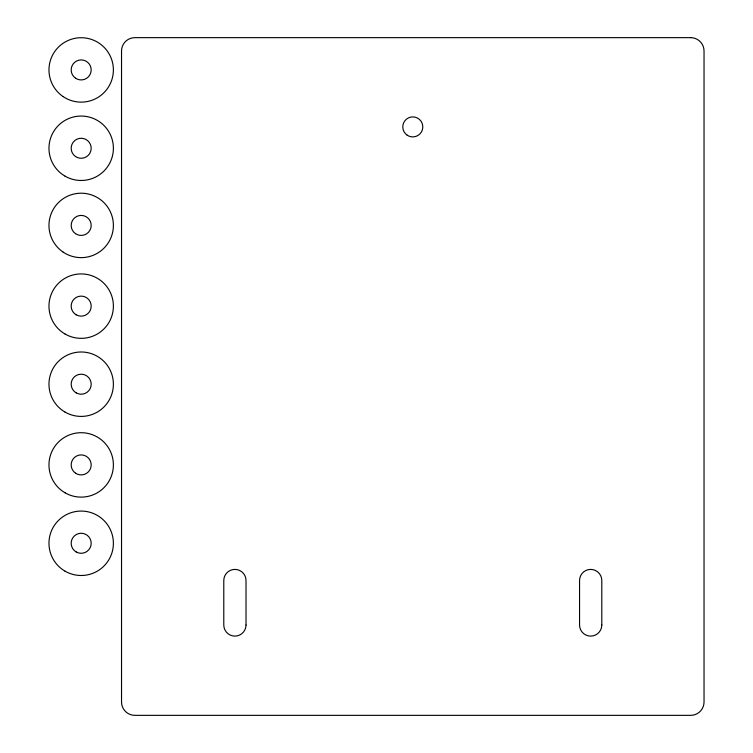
<?xml version="1.0" encoding="UTF-8"?>
<svg xmlns="http://www.w3.org/2000/svg" width="753" height="753" viewBox="0 0 753 753"><rect width="100%" height="100%" fill="white"/><g stroke="black" fill="none" stroke-linecap="round" stroke-linejoin="round"><path stroke-width="1.13" d="M690.699 37.65L134.881 37.65A13.338 13.338 0 0 0 121.534 50.988L121.534 702.012A13.338 13.338 0 0 0 134.881 715.35L690.699 715.35A13.338 13.338 0 0 0 704.036 702.012L704.036 50.988A13.338 13.338 0 0 0 690.699 37.65M601.798 624.99L601.798 580.516A11.116 11.116 0 0 0 590.672 569.4A11.116 11.116 0 0 0 579.556 580.516L579.556 624.99A11.116 11.116 0 0 0 590.672 636.106A11.116 11.116 0 0 0 601.798 624.99M246.015 624.99L246.015 580.516A11.116 11.116 0 0 0 234.898 569.4A11.116 11.116 0 0 0 223.782 580.516L223.782 624.99A11.116 11.116 0 0 0 234.898 636.106A11.116 11.116 0 0 0 246.015 624.99M65.069 571.179A32.219 32.219 0 0 0 113.392 543.28A32.219 32.219 0 0 0 65.069 515.381A32.219 32.219 0 0 0 65.069 571.179M76.175 551.94A10.005 10.005 0 0 0 91.188 543.28A10.005 10.005 0 0 0 76.175 534.611A10.005 10.005 0 0 0 76.175 551.94M65.069 412.098A32.219 32.219 0 0 0 113.392 384.199A32.219 32.219 0 0 0 65.069 356.301A32.219 32.219 0 0 0 65.069 412.098M76.175 392.868A10.005 10.005 0 0 0 91.188 384.199A10.005 10.005 0 0 0 76.175 375.54A10.005 10.005 0 0 0 76.175 392.868M75.573 473.204A10.005 10.005 0 0 0 91.16 465.627A10.005 10.005 0 0 0 76.806 455.913A10.005 10.005 0 0 0 75.573 473.204M65.069 492.81A32.219 32.219 0 0 0 113.392 464.912A32.219 32.219 0 0 0 65.069 437.013A32.219 32.219 0 0 0 65.069 492.81M65.069 334.031A32.219 32.219 0 0 0 113.392 306.132A32.219 32.219 0 0 0 65.069 278.234A32.219 32.219 0 0 0 65.069 334.031M76.175 314.801A10.005 10.005 0 0 0 91.188 306.132A10.005 10.005 0 0 0 76.175 297.463A10.005 10.005 0 0 0 76.175 314.801M75.573 233.703A10.005 10.005 0 0 0 91.16 226.135A10.005 10.005 0 0 0 76.806 216.422A10.005 10.005 0 0 0 75.573 233.703M63.12 252.095A32.219 32.219 0 0 0 113.308 227.717A32.219 32.219 0 0 0 67.102 196.439A32.219 32.219 0 0 0 63.12 252.095M65.069 176.164A32.219 32.219 0 0 0 113.392 148.266A32.219 32.219 0 0 0 65.069 120.367A32.219 32.219 0 0 0 65.069 176.164M75.573 156.549A10.005 10.005 0 0 0 91.16 148.981A10.005 10.005 0 0 0 76.806 139.267A10.005 10.005 0 0 0 75.573 156.549M75.573 78.208A10.005 10.005 0 0 0 91.16 70.641A10.005 10.005 0 0 0 76.806 60.927A10.005 10.005 0 0 0 75.573 78.208M63.12 96.6A32.219 32.219 0 0 0 113.308 72.222A32.219 32.219 0 0 0 67.102 40.954A32.219 32.219 0 0 0 63.12 96.6M407.175 135.182A10.005 10.005 0 0 0 422.772 127.615A10.005 10.005 0 0 0 408.418 117.901A10.005 10.005 0 0 0 407.175 135.182"/></g></svg>
